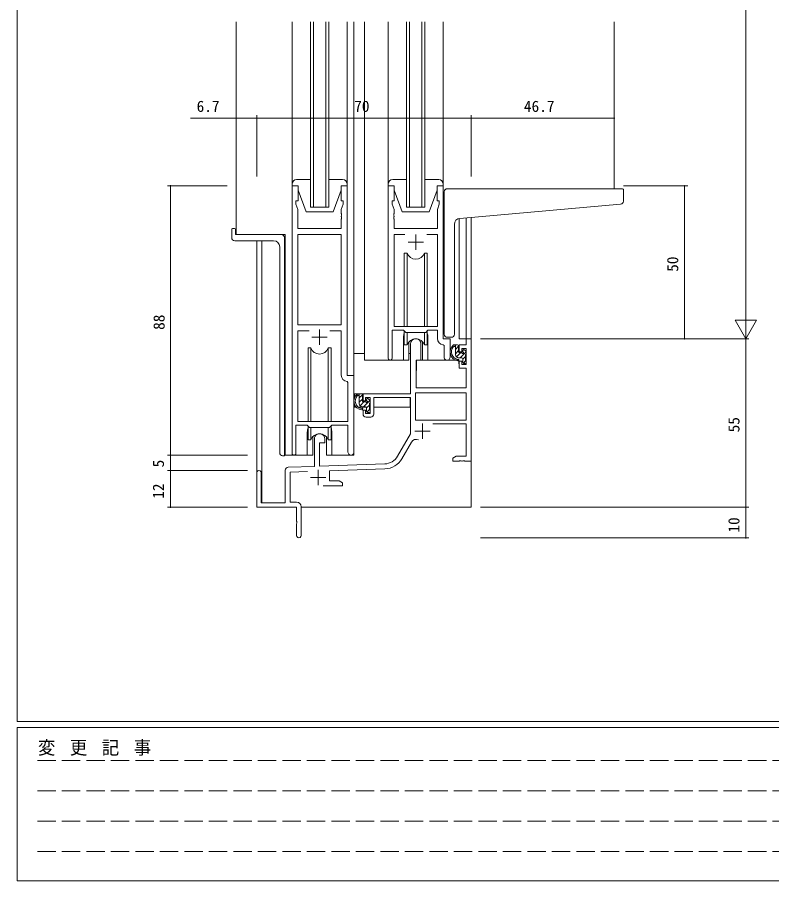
# Model space of a CAD drawing. Units: millimetres, scale not verified. Extents: x -594 to 539, y -420 to 386.
# Drawn here: x -590 to -343.7, y -420 to -138 of the extents above; entities that cross this region are included whole.
import ezdxf
from ezdxf.enums import TextEntityAlignment as Align

# ---------------------------------------------------------------- set-up
doc = ezdxf.new("R2010")
doc.units = ezdxf.units.MM
doc.header["$LTSCALE"] = 2
doc.linetypes.add('DASHED3', pattern=[4, 3, -1])
for name, color, linetype, lineweight in [('0-1_YKK_ZWAK', 7, 'Continuous', 9), ('0-3_YKK_11', 7, 'Continuous', 9), ('0-4_YKK_12', 2, 'Continuous', 9), ('0-5_YKK_13', 4, 'Continuous', 9), ('0-6_YKK_D', 6, 'Continuous', 9)]:
    doc.layers.add(name, color=color, linetype=linetype, lineweight=lineweight)
doc.styles.add('ＭＳ ゴシック', font='')
doc.styles.get('ＭＳ ゴシック').set_extended_font_data('MS Gothic')

msp = doc.modelspace()

# ---------------------------------------------------------------- linework, layer by layer
at = {"layer": '0-1_YKK_ZWAK'}
for p, q in [((-590, -367.965), (-590, 382.035)), ((510, -367.965), (-590, -367.965)), ((-590, -419.965), (-590, -369.965)), ((456, -369.965), (-590, -369.965)), ((-590, -419.965), (456, -419.965))]:
    msp.add_line(p, q, dxfattribs=at)
at = {"layer": '0-1_YKK_ZWAK', "linetype": 'DASHED3'}
for p, q in [((-583.431, -380.697), (-228.87, -380.697)), ((-583.431, -390.595), (-228.87, -390.595)), ((-583.431, -400.493), (-228.87, -400.493)), ((-583.431, -410.391), (-228.87, -410.391))]:
    msp.add_line(p, q, dxfattribs=at)
at = {"layer": '0-3_YKK_11'}
for p, q in [((-500.3, -192.965), (-500.3, -280.315)), ((-482.3, -254.965), (-482.3, -192.965)), ((-468.9, -192.965), (-468.9, -249.315)), ((-450.9, -242.965), (-450.9, -192.965)), ((-498.37, -206.965), (-498.37, -200.696)), ((-452.83, -200.696), (-452.83, -206.965)), ((-484.23, -203.923), (-484.23, -206.965)), ((-466.97, -206.965), (-466.97, -203.923)), ((-484.23, -206.965), (-498.37, -206.965)), ((-452.83, -206.965), (-466.97, -206.965)), ((-484.23, -208.895), (-498.37, -208.895)), ((-498.37, -208.895), (-498.37, -238.465)), ((-498.37, -208.895), (-498.37, -238.465)), ((-484.23, -238.465), (-484.23, -208.895)), ((-463.487, -208.895), (-466.97, -208.895)), ((-463.487, -208.895), (-466.97, -208.895)), ((-466.97, -208.895), (-466.97, -238.965)), ((-462.4, -211.465), (-457.4, -211.465)), ((-459.9, -208.965), (-459.9, -213.965)), ((-452.83, -208.895), (-456.313, -208.895)), ((-452.83, -238.965), (-452.83, -208.895)), ((-498.37, -238.465), (-484.23, -238.465)), ((-466.97, -238.965), (-452.83, -238.965)), ((-494.65, -240.395), (-498.37, -240.395)), ((-494.65, -240.395), (-498.37, -240.395)), ((-498.37, -240.395), (-498.37, -269.965)), ((-493.8, -242.465), (-488.8, -242.465)), ((-491.3, -239.965), (-491.3, -244.965)), ((-484.23, -240.395), (-487.95, -240.395)), ((-484.23, -254.895), (-484.23, -240.395)), ((-463.17, -240.895), (-456.63, -240.895)), ((-461.6, -260.965), (-461.6, -244.665)), ((-458.2, -244.665), (-458.2, -249.965)), ((-441.8, -242.965), (-441.8, -282.965)), ((-458.2, -249.965), (-459.8, -249.965)), ((-459.8, -249.965), (-459.8, -258.965)), ((-443.43, -258.965), (-443.43, -252.565)), ((-480.1, -254.965), (-482.3, -254.965)), ((-480.1, -280), (-480.1, -254.965)), ((-482.03, -257.193), (-482.317, -256.893)), ((-482.03, -269.965), (-482.03, -257.193)), ((-459.8, -258.965), (-443.43, -258.965)), ((-477.1, -260.965), (-461.6, -260.965)), ((-473.6, -262.165), (-473.6, -267.565)), ((-461.6, -262.165), (-473.6, -262.165)), ((-461.6, -273.965), (-461.6, -262.165)), ((-443.43, -260.595), (-459.97, -260.595)), ((-443.43, -260.595), (-459.97, -260.595)), ((-459.97, -260.595), (-459.97, -269.565)), ((-443.43, -269.565), (-443.43, -260.595)), ((-498.37, -269.965), (-482.03, -269.965)), ((-474.6, -268.565), (-476.1, -268.565)), ((-459.97, -269.565), (-443.43, -269.565)), ((-457.7, -270.665), (-457.7, -275.665)), ((-494.57, -271.895), (-488.03, -271.895)), ((-460.2, -273.165), (-455.2, -273.165)), ((-443.43, -270.765), (-454.301, -270.765)), ((-493, -284.633), (-493, -275.665)), ((-465.854, -281.333), (-461.6, -273.965)), ((-461.307, -276.716), (-464.443, -282.148)), ((-501.535, -284.931), (-493, -284.633)), ((-491.3, -284.574), (-470.01, -283.83)), ((-511.8, -297.965), (-511.8, -286.665)), ((-510.4, -286.665), (-510.4, -296.565)), ((-502.5, -296.565), (-502.5, -285.93)), ((-491.8, -285.765), (-491.8, -290.765)), ((-469.953, -285.459), (-488.1, -286.093)), ((-494.3, -288.265), (-489.3, -288.265)), ((-498.8, -297.965), (-511.8, -297.965)), ((-510.4, -296.565), (-502.5, -296.565)), ((-498.8, -302.507), (-498.8, -297.965)), ((-497.3, -297.835), (-497.3, -307.215))]:
    msp.add_line(p, q, dxfattribs=at)
for points in [[(-498.37, -200.696), (-499, -198.965), (-499, -197.965), (-498.3, -197.965), (-498.3, -192.965), (-500.3, -192.965)], [(-482.3, -192.965), (-484.3, -192.965), (-484.3, -197.965), (-483.6, -197.965), (-483.6, -198.965), (-484.23, -200.696), (-484.23, -202.007), (-484.11, -202.19), (-484.11, -202.74), (-484.23, -202.923), (-484.23, -203.007), (-484.11, -203.19), (-484.11, -203.74), (-484.23, -203.923)], [(-466.97, -203.923), (-467.09, -203.74), (-467.09, -203.19), (-466.97, -203.007), (-466.97, -202.923), (-467.09, -202.74), (-467.09, -202.19), (-466.97, -202.007), (-466.97, -200.696), (-467.6, -198.965), (-467.6, -197.965), (-466.9, -197.965), (-466.9, -192.965), (-468.9, -192.965)], [(-450.9, -192.965), (-452.9, -192.965), (-452.9, -197.965), (-452.2, -197.965), (-452.2, -198.965), (-452.83, -200.696)], [(-467.6, -249.315), (-467.6, -240.165), (-463.9, -240.165), (-463.17, -240.895)], [(-456.63, -240.895), (-455.9, -240.165), (-452.83, -240.165), (-452.83, -242.895)], [(-450.917, -244.893), (-450.63, -245.193), (-450.63, -249)], [(-448.7, -249), (-448.7, -242.965), (-450.9, -242.965)], [(-443.43, -252.565), (-445.7, -252.565), (-445.7, -250.265), (-444.9, -250.265), (-444.9, -251.365), (-443.43, -251.365), (-443.43, -246.165), (-444.9, -246.165), (-444.9, -247.265), (-445.7, -247.265), (-445.7, -244.965), (-443.43, -244.965), (-443.43, -242.965), (-441.8, -242.965)], [(-477.1, -267.565), (-477.1, -266.265), (-476.3, -266.265), (-476.3, -267.365), (-474.8, -267.365), (-474.8, -262.165), (-476.3, -262.165), (-476.3, -263.265), (-477.1, -263.265), (-477.1, -260.965)], [(-499, -280.315), (-499, -271.165), (-495.3, -271.165), (-494.57, -271.895)], [(-488.03, -271.895), (-487.3, -271.165), (-482.03, -271.165), (-482.03, -280)], [(-441.8, -282.965), (-443.842, -282.965), (-444.025, -282.845), (-444.575, -282.845), (-444.758, -282.965), (-444.842, -282.965), (-445.025, -282.845), (-445.575, -282.845), (-445.758, -282.965), (-447.8, -282.965), (-447.8, -281.965), (-446.709, -281.335), (-443.43, -281.335), (-443.43, -270.765)], [(-489.6, -275.665), (-489.6, -276.965), (-491.3, -276.965), (-491.3, -284.574)], [(-495.233, -286.342), (-500.87, -286.539), (-500.87, -296.335), (-498.8, -296.335)], [(-488.1, -286.093), (-488.1, -289.335), (-484.891, -289.335), (-483.8, -289.965), (-483.8, -290.965), (-490.15, -290.965)], [(-498.8, -307.215), (-498.8, -303.423), (-498.68, -303.24), (-498.68, -302.69), (-498.8, -302.507)]]:
    msp.add_lwpolyline(points, dxfattribs=at)
for centre, radius, start, end in [((-459.9, -244.665), 1.7, 359.99998, 180), ((-450.83, -242.895), 2, 179.99998, 267.50807), ((-468.25, -249.315), 0.65, 179.99998, 0), ((-449.665, -249), 0.965, 179.99998, 0), ((-482.23, -254.895), 2, 179.99998, 267.50807), ((-476.1, -267.565), 1, 180, 269.99998), ((-474.6, -267.565), 1, 270, 359.99998), ((-491.3, -275.665), 1.7, 359.99998, 180), ((-459.748, -277.616), 1.8, 65.29866, 149.99998), ((-499.65, -280.315), 0.65, 179.99998, 0), ((-481.065, -280), 0.965, 179.99998, 0), ((-470.184, -278.833), 5, 271.99998, 329.99998), ((-470.184, -278.833), 6.63, 271.99998, 329.99998), ((-511.1, -286.665), 0.7, 359.99998, 180), ((-501.5, -285.93), 1, 91.99997, 179.99998), ((-498.8, -297.835), 1.5, 0, 89.99998), ((-498.05, -307.215), 0.75, 179.99998, 0)]:
    msp.add_arc(centre, radius, start, end, dxfattribs=at)
at = {"layer": '0-4_YKK_12'}
for p, q in [((-518.5, -208.965), (-518.5, -139.465)), ((-500.3, -192.715), (-500.3, -139.465)), ((-494.3, -199.965), (-494.3, -139.465)), ((-493.3, -199.965), (-493.3, -139.465)), ((-489.3, -199.965), (-489.3, -139.465)), ((-488.3, -199.965), (-488.3, -139.465)), ((-482.3, -192.465), (-482.3, -139.465)), ((-480.1, -280.965), (-480.1, -139.465)), ((-476.6, -249.965), (-476.6, -139.465)), ((-468.9, -192.465), (-468.9, -139.465)), ((-462.9, -199.965), (-462.9, -139.465)), ((-461.9, -199.965), (-461.9, -139.465)), ((-457.9, -199.965), (-457.9, -139.465)), ((-456.9, -199.965), (-456.9, -139.465)), ((-450.9, -192.465), (-450.9, -139.465)), ((-395.1, -193.968), (-395.1, -139.465)), ((-488.3, -199.965), (-494.3, -199.965)), ((-456.9, -199.965), (-462.9, -199.965)), ((-445.689, -203.668), (-445.7, -242.965)), ((-443.43, -242.965), (-443.414, -203.457)), ((-441.8, -203.316), (-441.8, -242.965)), ((-502.5, -208.965), (-518.5, -208.965)), ((-511.8, -286.665), (-511.8, -210.965)), ((-510.17, -210.965), (-510.17, -296.565)), ((-502.5, -208.965), (-502.5, -280.965)), ((-463.9, -242.465), (-463.9, -249.965)), ((-455.9, -242.465), (-455.9, -249.965)), ((-443.13, -242.965), (-445.7, -242.965)), ((-463.9, -249.965), (-476.6, -249.965)), ((-449.673, -249.965), (-455.9, -249.965)), ((-495.3, -273.465), (-495.3, -280.965)), ((-487.3, -273.465), (-487.3, -280.965)), ((-495.3, -280.965), (-502.5, -280.965)), ((-480.1, -280.965), (-487.3, -280.965)), ((-441.8, -282.465), (-441.8, -297.965)), ((-497.3, -297.965), (-441.8, -297.965))]:
    msp.add_line(p, q, dxfattribs=at)
for centre, start, end in [((-459.9, -242.465), 159.63586, 179.99998), ((-459.9, -242.465), 0, 20.36412), ((-491.3, -273.465), 159.63586, 179.99998), ((-491.3, -273.465), 0, 20.36412)]:
    msp.add_arc(centre, 4, start, end, dxfattribs=at)
at = {"layer": '0-5_YKK_13'}
for p, q in [((-494.3, -190.965), (-498.8, -190.965)), ((-483.8, -190.965), (-488.3, -190.965)), ((-462.9, -190.965), (-467.4, -190.965)), ((-452.4, -190.965), (-456.9, -190.965)), ((-500.3, -192.465), (-500.3, -192.965)), ((-500.3, -192.965), (-498.3, -192.965)), ((-498.3, -192.965), (-498.3, -194.465)), ((-498.3, -194.465), (-495.7, -201.465)), ((-484.3, -194.465), (-486.9, -201.465)), ((-484.3, -192.965), (-482.3, -192.965)), ((-484.3, -194.465), (-484.3, -192.965)), ((-482.3, -192.965), (-482.3, -192.465)), ((-468.9, -192.465), (-468.9, -192.965)), ((-468.9, -192.965), (-466.9, -192.965)), ((-466.9, -192.965), (-466.9, -194.465)), ((-466.9, -194.465), (-464.3, -201.465)), ((-452.9, -194.465), (-455.5, -201.465)), ((-450.9, -192.965), (-450.9, -192.465)), ((-449.6, -193.968), (-395.1, -193.968)), ((-392.4, -193.968), (-395.1, -193.968)), ((-392.1, -198.052), (-392.1, -194.268)), ((-450.6, -203.082), (-450.6, -194.968)), ((-445.474, -203.638), (-393.013, -199.048)), ((-495.7, -201.465), (-486.9, -201.465)), ((-464.3, -201.465), (-455.5, -201.465)), ((-450.6, -203.082), (-450.6, -204.086)), ((-450.6, -241.468), (-450.6, -204.086)), ((-447.3, -241.468), (-447.3, -205.63)), ((-520, -207.265), (-520, -209.965)), ((-519.7, -206.965), (-519.1, -206.965)), ((-518.8, -207.265), (-518.8, -208.665)), ((-506.3, -210.965), (-519, -210.965)), ((-503.802, -208.965), (-518.5, -208.965)), ((-502.802, -281.24), (-502.802, -209.965)), ((-504.3, -212.965), (-504.3, -280.192)), ((-462.728, -214.965), (-463.65, -214.965)), ((-463.65, -214.965), (-463.65, -238.965)), ((-462.728, -238.965), (-462.728, -214.965)), ((-456.15, -214.965), (-457.072, -214.965)), ((-457.072, -238.965), (-457.072, -214.965)), ((-456.15, -238.965), (-456.15, -214.965)), ((-463.65, -240.415), (-463.65, -244.965)), ((-462.728, -244.965), (-462.728, -240.895)), ((-457.072, -244.965), (-457.072, -240.895)), ((-456.15, -244.965), (-456.15, -240.415)), ((-449.6, -242.468), (-448.3, -242.468)), ((-463.65, -244.965), (-462.728, -244.965)), ((-462.15, -243.98), (-462.15, -249.965)), ((-457.65, -249.965), (-457.65, -243.98)), ((-457.072, -244.965), (-456.15, -244.965)), ((-446.23, -244.965), (-447.53, -244.965)), ((-446.93, -245.007), (-446.888, -244.965)), ((-446.93, -248.165), (-446.93, -244.965)), ((-445.93, -247.265), (-445.93, -245.265)), ((-494.128, -245.965), (-495.05, -245.965)), ((-495.05, -245.965), (-495.05, -269.965)), ((-494.128, -269.965), (-494.128, -245.965)), ((-487.55, -245.965), (-488.472, -245.965)), ((-488.472, -269.965), (-488.472, -245.965)), ((-487.55, -269.965), (-487.55, -245.965)), ((-476.6, -247.765), (-480.096, -247.765)), ((-480.096, -260.965), (-480.096, -247.765)), ((-462.15, -247.765), (-461.6, -247.765)), ((-446.93, -246.421), (-445.93, -245.421)), ((-446.93, -247.835), (-445.93, -246.835)), ((-446.594, -248.913), (-445.246, -247.565)), ((-444.991, -247.565), (-445.63, -247.565)), ((-445.431, -249.165), (-443.443, -247.177)), ((-444.53, -246.849), (-444.155, -246.474)), ((-444.53, -246.765), (-444.53, -247.104)), ((-443.518, -247.053), (-444.018, -246.553)), ((-443.63, -250.065), (-443.63, -248.065)), ((-443.43, -247.865), (-443.43, -247.265)), ((-462.15, -249.965), (-463.9, -249.965)), ((-459.676, -250.262), (-459.73, -256.465)), ((-445.798, -249.965), (-459.376, -249.965)), ((-455.9, -249.965), (-457.65, -249.965)), ((-444.83, -249.165), (-445.93, -249.165)), ((-444.53, -249.678), (-443.63, -248.778)), ((-444.53, -249.465), (-444.53, -250.765)), ((-444.428, -250.99), (-443.53, -250.092)), ((-443.43, -250.765), (-443.43, -250.265)), ((-459.695, -252.465), (-459.8, -252.465)), ((-444.23, -251.065), (-443.73, -251.065)), ((-459.73, -256.465), (-459.711, -258.667)), ((-459.8, -257.395), (-459.721, -257.474)), ((-459.411, -258.965), (-443.749, -258.965)), ((-461.9, -260.965), (-480.096, -260.965)), ((-479.896, -260.965), (-479.896, -262.216)), ((-477.63, -260.965), (-478.93, -260.965)), ((-478.33, -264.165), (-478.33, -260.965)), ((-478.33, -262.264), (-477.33, -261.264)), ((-477.33, -263.265), (-477.33, -261.265)), ((-461.696, -262.245), (-461.696, -265.265)), ((-479.896, -264.355), (-479.896, -265.265)), ((-478.33, -263.679), (-477.33, -262.679)), ((-478.072, -264.835), (-476.802, -263.565)), ((-476.391, -263.565), (-477.03, -263.565)), ((-476.988, -265.165), (-474.898, -263.075)), ((-475.93, -262.765), (-475.93, -263.104)), ((-475.93, -265.521), (-475.03, -264.621)), ((-475.918, -262.681), (-475.714, -262.477)), ((-474.918, -263.053), (-475.418, -262.553)), ((-475.03, -266.065), (-475.03, -264.065)), ((-474.83, -263.865), (-474.83, -263.265)), ((-479.896, -265.265), (-479.315, -265.265)), ((-478.619, -265.265), (-476.006, -265.265)), ((-476.23, -265.165), (-477.33, -265.165)), ((-475.93, -265.465), (-475.93, -266.765)), ((-475.897, -266.902), (-475.03, -266.035)), ((-475.63, -267.065), (-475.13, -267.065)), ((-475.03, -265.265), (-474.8, -265.265)), ((-474.83, -266.765), (-474.83, -266.265)), ((-461.696, -265.265), (-473.6, -265.265)), ((-495.05, -271.415), (-495.05, -275.965)), ((-494.128, -275.965), (-494.128, -271.895)), ((-488.472, -275.965), (-488.472, -271.895)), ((-487.55, -275.965), (-487.55, -271.415)), ((-495.05, -275.965), (-494.128, -275.965)), ((-493.55, -274.98), (-493.55, -280.965)), ((-489.05, -280.965), (-489.05, -274.98)), ((-488.472, -275.965), (-487.55, -275.965)), ((-503.387, -281.189), (-503.3, -281.196)), ((-502.802, -281.24), (-503.3, -281.196)), ((-495.3, -280.965), (-493.55, -280.965)), ((-489.05, -280.965), (-487.3, -280.965))]:
    msp.add_line(p, q, dxfattribs=at)
for points in [[(-452.9, -194.465), (-452.9, -192.965), (-450.9, -192.965)], [(-445.798, -249.965), (-445.73, -252.565), (-443.761, -252.565)], [(-443.449, -258.667), (-443.43, -256.465), (-443.461, -252.862)]]:
    msp.add_lwpolyline(points, dxfattribs=at)
for centre, radius, start, end in [((-498.8, -192.465), 1.5, 90, 180), ((-483.8, -192.465), 1.5, 0, 90), ((-467.4, -192.465), 1.5, 90, 180), ((-452.4, -192.465), 1.5, 0, 90), ((-449.6, -194.968), 1, 135.57298, 180), ((-449.6, -194.968), 1, 89.99998, 135.57298), ((-449.6, -194.968), 1, 121.36697, 135.57298), ((-392.4, -194.268), 0.3, 0, 90), ((-393.1, -198.052), 1, 275, 0), ((-445.3, -205.63), 2, 95, 180), ((-519.7, -207.265), 0.3, 90, 180), ((-519.1, -207.265), 0.3, 0, 90), ((-518.5, -208.665), 0.3, 180, 270), ((-519, -209.965), 1, 180, 270), ((-506.3, -212.965), 2, 0, 90), ((-503.802, -209.965), 1, 0, 90), ((-459.9, -213.965), 3, 199.4715, 340.52849), ((-449.6, -241.468), 1, 180, 270), ((-448.3, -241.468), 1, 270, 0), ((-459.9, -245.965), 3, 19.47122, 160.52876), ((-445.816, -247.286), 2.885, 126.45192, 263.90388), ((-446.23, -245.265), 0.3, 0, 90), ((-491.3, -244.965), 3, 199.4715, 340.52849), ((-445.73, -247.252), 2.504, 139.45805, 259.25217), ((-447.79, -245.369), 0.3, 301.62189, 336.95038), ((-447.33, -245.565), 0.2, 36.86989, 156.95038), ((-446.93, -245.265), 0.3, 216.86989, 270), ((-445.63, -247.265), 0.3, 180, 270), ((-444.991, -247.865), 0.3, 33.05573, 90), ((-444.53, -247.565), 0.25, 213.05573, 56.94426), ((-444.23, -246.765), 0.3, 45, 180), ((-444.23, -247.104), 0.3, 180, 236.94426), ((-443.63, -247.865), 0.2, 270, 0), ((-443.73, -247.265), 0.3, 0, 45), ((-459.376, -250.265), 0.3, 90, 179.5), ((-445.93, -248.165), 1, 180, 270), ((-446.052, -249.915), 0.25, 253.63879, 125.58162), ((-444.83, -249.465), 0.3, 0, 90), ((-444.23, -250.765), 0.3, 180, 270), ((-443.73, -250.765), 0.3, 270, 0), ((-443.63, -250.265), 0.2, 0, 90), ((-443.761, -252.865), 0.3, 0.5, 90), ((-459.411, -258.665), 0.3, 180.5, 270), ((-443.749, -258.665), 0.3, 270, 359.49998), ((-477.216, -263.286), 2.885, 126.45192, 263.90388), ((-477.13, -263.252), 2.504, 139.45805, 259.25217), ((-479.19, -261.369), 0.3, 301.62189, 336.95038), ((-478.73, -261.565), 0.2, 36.86989, 156.95038), ((-478.33, -261.265), 0.3, 216.86989, 270), ((-477.63, -261.265), 0.3, 0, 90), ((-477.33, -264.165), 1, 180, 270), ((-477.03, -263.265), 0.3, 180, 270), ((-476.391, -263.865), 0.3, 33.05573, 90), ((-475.93, -263.565), 0.25, 213.05573, 56.94426), ((-475.63, -262.765), 0.3, 45, 180), ((-475.63, -263.104), 0.3, 180, 236.94426), ((-475.03, -263.865), 0.2, 270, 0), ((-475.13, -263.265), 0.3, 0, 45), ((-477.452, -265.915), 0.25, 253.63879, 125.58162), ((-476.23, -265.465), 0.3, 0, 90), ((-475.63, -266.765), 0.3, 180, 270), ((-475.13, -266.765), 0.3, 270, 0), ((-475.03, -266.265), 0.2, 0, 90), ((-491.3, -276.965), 3, 19.47122, 160.52876), ((-503.3, -280.192), 1, 180, 264.99998)]:
    msp.add_arc(centre, radius, start, end, dxfattribs=at)
at = {"layer": '0-6_YKK_D'}
for p, q in [((-352.1, 150.035), (-352.1, -235.965)), ((-518.5, -170.965), (-533.4, -170.965)), ((-518.5, -189.965), (-518.5, -169.965)), ((-511.8, -170.965), (-518.5, -170.965)), ((-511.8, -189.965), (-511.8, -169.965)), ((-511.8, -189.965), (-511.8, -169.965)), ((-511.8, -170.965), (-441.8, -170.965)), ((-441.8, -189.965), (-441.8, -169.965)), ((-441.8, -189.965), (-441.8, -169.965)), ((-441.8, -170.965), (-395.1, -170.965)), ((-395.1, -189.965), (-395.1, -169.965)), ((-521.5, -192.965), (-541, -192.965)), ((-540, -280.965), (-540, -192.965)), ((-392.1, -192.965), (-371.1, -192.965)), ((-372.1, -242.965), (-372.1, -192.965)), ((-352.1, -242.965), (-352.1, -230.84)), ((-348.6, -236.903), (-355.6, -236.903)), ((-352.1, -242.965), (-355.6, -236.903)), ((-352.1, -242.965), (-348.6, -236.903)), ((-438.8, -242.965), (-351.1, -242.965)), ((-392.1, -242.965), (-371.1, -242.965)), ((-392.1, -242.965), (-351.1, -242.965)), ((-352.1, -242.965), (-352.1, -297.965)), ((-514.8, -280.965), (-541, -280.965)), ((-521.5, -280.965), (-541, -280.965)), ((-540, -285.965), (-540, -280.965)), ((-514.8, -285.965), (-541, -285.965)), ((-514.8, -285.965), (-541, -285.965)), ((-540, -285.965), (-540, -297.965)), ((-514.8, -297.965), (-541, -297.965)), ((-438.8, -297.965), (-351.1, -297.965)), ((-438.8, -297.965), (-351.1, -297.965)), ((-352.1, -297.965), (-352.1, -307.965)), ((-438.8, -307.965), (-351.1, -307.965))]:
    msp.add_line(p, q, dxfattribs=at)
for centre, start, end in [((-518.5, -170.965), 0, 180), ((-518.5, -170.965), 180, 0), ((-511.8, -170.965), 0, 180), ((-511.8, -170.965), 0, 180), ((-511.8, -170.965), 180, 0), ((-511.8, -170.965), 180, 0), ((-441.8, -170.965), 0, 180), ((-441.8, -170.965), 0, 180), ((-441.8, -170.965), 180, 0), ((-441.8, -170.965), 180, 0), ((-395.1, -170.965), 0, 180), ((-395.1, -170.965), 180, 0), ((-540, -192.965), 90, 270), ((-540, -192.965), 270, 90), ((-372.1, -192.965), 90, 270), ((-372.1, -192.965), 270, 90), ((-372.1, -242.965), 90, 270), ((-372.1, -242.965), 270, 90), ((-540, -280.965), 90, 270), ((-540, -280.965), 90, 270), ((-540, -280.965), 270, 90), ((-540, -280.965), 270, 90), ((-540, -285.965), 90, 270), ((-540, -285.965), 90, 270), ((-540, -285.965), 270, 90), ((-540, -285.965), 270, 90), ((-540, -297.965), 90, 270), ((-540, -297.965), 270, 90), ((-352.1, -297.965), 90, 270), ((-352.1, -297.965), 90, 270), ((-352.1, -297.965), 270, 90), ((-352.1, -297.965), 270, 90), ((-352.1, -307.965), 90, 270), ((-352.1, -307.965), 270, 90)]:
    msp.add_arc(centre, 0.106, start, end, dxfattribs=at)

# ---------------------------------------------------------------- texts
at = {"layer": '0-1_YKK_ZWAK', "insert": (-583.265, -379.174), "char_height": 4.399, "attachment_point": 7, "style": 'ＭＳ ゴシック'}
msp.add_mtext('\\T1.22;\\W0.95;変\\~更\\~記\\~事', dxfattribs=at)
at = {"layer": '0-6_YKK_D', "color": 4, "style": 'ＭＳ ゴシック'}
for s, p in [('6.7', (-531.442, -169.965)), ('70', (-479.992, -169.965)), ('46.7', (-424.578, -169.965))]:
    msp.add_text(s, height=3.666, dxfattribs=at).set_placement(p, align=Align.BOTTOM_LEFT)
for s, p in [('50', (-373.1, -221.096)), ('88', (-540.8, -240.059)), ('55', (-353.1, -273.535)), ('5', (-541, -284.975)), ('12', (-541, -295.218)), ('10', (-353.1, -306.266))]:
    msp.add_text(s, height=3.666, rotation=90, dxfattribs=at).set_placement(p, align=Align.BOTTOM_LEFT)

doc.saveas('drawing.dxf')
